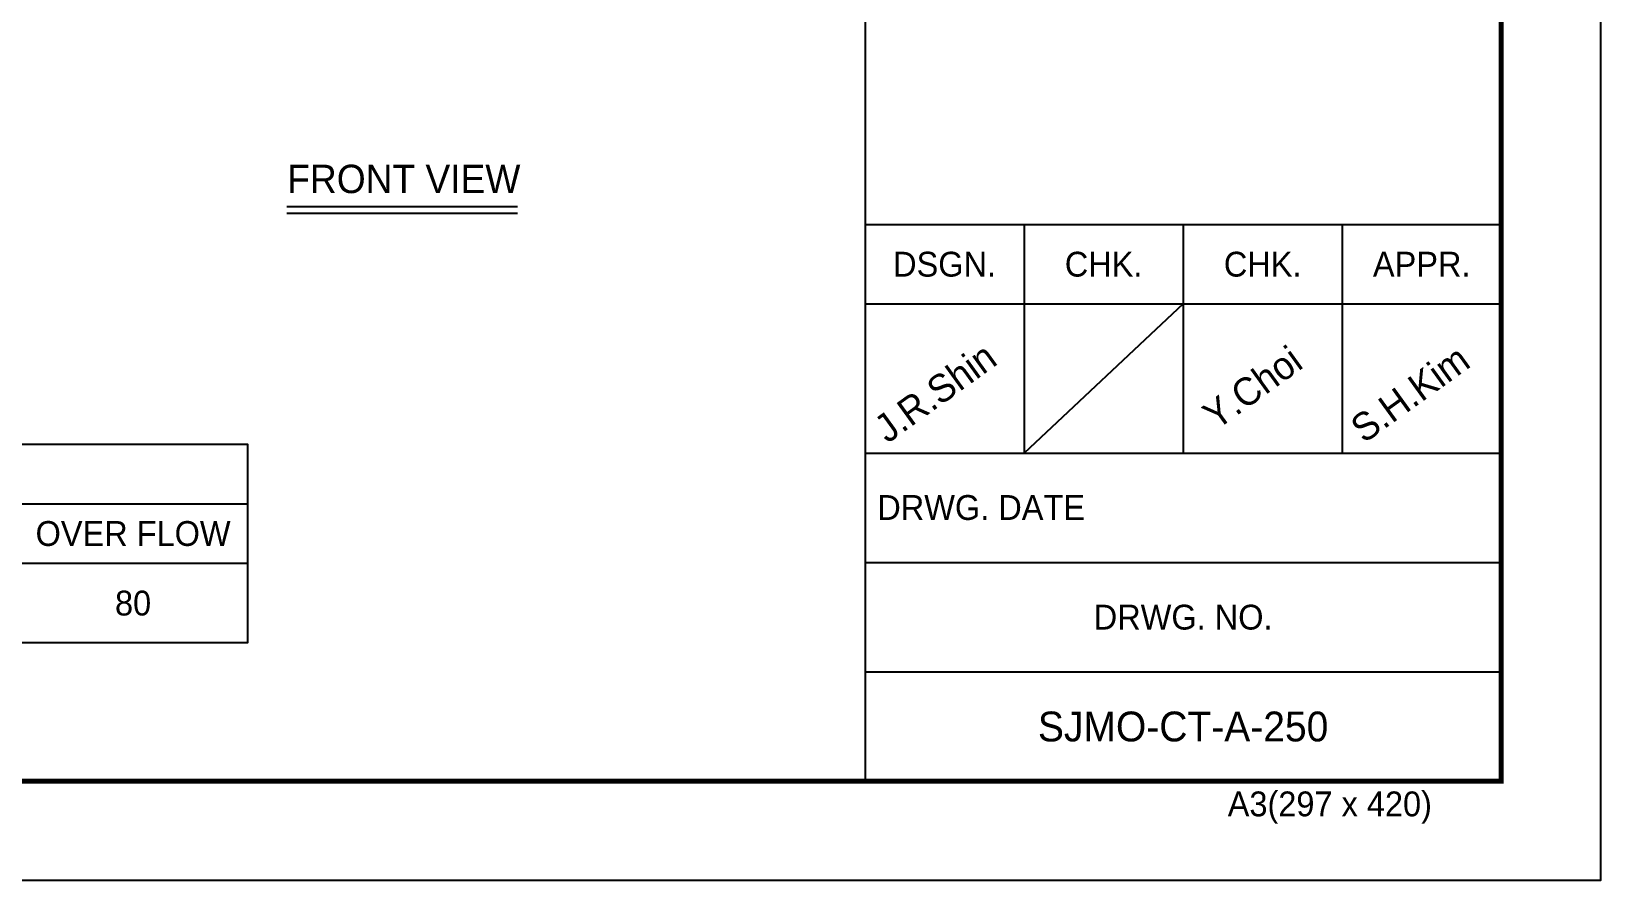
# Model space of a CAD drawing. Header units: millimetres. Extents: x -17070 to 37126, y -291348 to 36053.
# Drawn here: x 26072 to 37126, y 15257 to 21238 of the extents above; entities that cross this region are included whole.
import ezdxf
from ezdxf.enums import TextEntityAlignment as Align

# ---------------------------------------------------------------- set-up
doc = ezdxf.new("R2010")
doc.units = ezdxf.units.MM
for name, color, linetype in [('냉각탑_box', 1, 'Continuous'), ('냉각탑_form', 1, 'Continuous'), ('냉각탑_text', 3, 'Continuous')]:
    doc.layers.add(name, color=color, linetype=linetype)
doc.styles.add('돋움', font='Dotum.ttf')

msp = doc.modelspace()

# ---------------------------------------------------------------- linework, layer by layer
at = {"layer": 'Defpoints'}
msp.add_lwpolyline([(7718.8, 36052.6), (37126, 36052.6), (37126, 15257.5), (7718.8, 15257.5)], close=True, dxfattribs=at)
at = {"layer": '냉각탑_box'}
for p, q in [((27872.2, 20004.4), (29495.6, 20004.4)), ((27872.2, 19957.7), (29495.6, 19957.7)), ((22203.6, 17912), (27593.6, 17912)), ((12543.6, 17492), (27593.6, 17492))]:
    msp.add_line(p, q, dxfattribs=at)
msp.add_lwpolyline([(12543.6, 18332), (27593.6, 18332), (27593.6, 16932), (12543.6, 16932)], close=True, dxfattribs=at)
at = {"layer": '냉각탑_form'}
for p, q in [((31944.8, 28315.7), (31944.8, 15957.7)), ((31944.8, 19878.6), (36425.9, 19878.6)), ((33065, 19878.6), (33065, 18268.2)), ((34185.3, 19878.6), (34185.3, 18268.2)), ((35305.6, 19878.6), (35305.6, 18268.2)), ((31944.8, 19318.5), (36425.9, 19318.5)), ((34185.3, 19318.5), (33065, 18268.2)), ((31944.8, 18268.2), (36425.9, 18268.2)), ((31944.8, 17498), (36425.9, 17498)), ((31944.8, 16727.9), (36425.9, 16727.9))]:
    msp.add_line(p, q, dxfattribs=at)
at = {"layer": '냉각탑_form', "const_width": 35}
msp.add_lwpolyline([(8419, 35352.4), (8419, 15957.7), (36425.9, 15957.7), (36425.9, 35352.4)], close=True, dxfattribs=at)

# ---------------------------------------------------------------- texts
at = {"layer": '냉각탑_form', "style": '돋움'}
for s, p in [('DSGN.', (32504.9, 19598.6)), ('CHK.', (33625.2, 19598.6)), ('CHK.', (34745.5, 19598.6)), ('APPR.', (35865.7, 19598.6)), ('DRWG. NO.', (34185.3, 17113))]:
    msp.add_text(s, height=175.04, dxfattribs=at).set_placement(p, align=Align.MIDDLE_CENTER)
for s, height, p in [('DRWG. DATE', 175.04, (32031, 17797.6)), ('A3(297 x 420)', 175.043, (34499.4, 15710.1))]:
    msp.add_text(s, height=height, dxfattribs=at).set_placement(p)
at = {"layer": '냉각탑_text', "style": '돋움'}
for s, height, p in [('FRONT VIEW', 199.97, (28695.8, 20199.1)), ('OVER FLOW', 175, (26788.6, 17702)), ('80', 175, (26788.6, 17212)), ('SJMO-CT-A-250', 210.051, (34185.3, 16342.8))]:
    msp.add_text(s, height=height, dxfattribs=at).set_placement(p, align=Align.MIDDLE_CENTER)
for s, p in [('Y.Choi', (34418.4, 18425.8)), ('J.R.Shin', (32103.1, 18332.4)), ('S.H.Kim', (35459.6, 18332.4))]:
    msp.add_text(s, height=196.05, rotation=35.81856, dxfattribs=at).set_placement(p)

doc.saveas('drawing.dxf')
